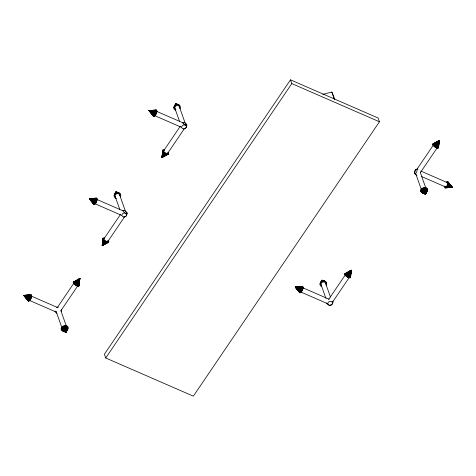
<?xml version="1.0" encoding="UTF-8"?>
<svg xmlns="http://www.w3.org/2000/svg" width="476" height="476" viewBox="0 0 476 476"><rect width="100%" height="100%" fill="white"/><g stroke="black" fill="none" stroke-linecap="round" stroke-linejoin="round"><path stroke-width="0.71" d="M27.828 299.344L27.804 300.047L23.8 295.388L31.279 294.924C32.184 297.095 30.756 300.487 28.471 301.165L23.8 295.388L30.946 294.751M97.134 199.92L97.056 198.659L96.491 198.099L89.351 198.736L94.022 204.513L95.902 203.127L97.134 199.92L89.351 198.736L93.689 204.341M156.884 111.824L156.8 110.563L156.235 110.01L149.095 110.64L153.766 116.418L155.646 115.031L156.884 111.824L149.095 110.64L153.433 116.245M303.063 288.224L302.98 286.963L302.421 286.409L295.275 287.04L299.945 292.817L301.826 291.431L303.063 288.224L295.275 287.04L299.612 292.645M444.411 186.122L444.495 187.383L445.054 187.943L452.2 187.306L447.862 181.701L447.107 181.57L446.137 182.29M445.054 187.943C447.345 187.264 448.767 183.873 447.862 181.701M66.462 325.822L65.986 332.212C51.42 328.166 74.815 320.074 65.986 332.212L62.862 331.123M175.727 105.261L175.828 103.839C178.202 103.988 181.921 106.059 180.029 108.831M425.937 187.717L425.461 194.107C410.895 190.061 434.29 181.975 425.461 194.107L422.337 193.018M79.076 285.731L79.831 278.597L73.191 282.369C73.875 284.529 76.672 286.606 78.945 286.04L79.831 278.597L73.322 282.054M108.106 240.273L108.814 241.35L108.754 242.088L102.245 245.545L103 238.416L103.453 237.923L104.577 238.012M164.321 149.922L163.197 149.827L162.744 150.321L161.989 157.455L168.498 153.992L168.558 153.254L167.855 152.177M350.55 277.383L351.306 270.249L344.666 274.021C345.35 276.187 348.146 278.258 350.419 277.698L350.479 276.955M438.551 147.625L439.306 140.497L432.666 144.264C433.35 146.429 436.147 148.5 438.42 147.941L439.306 140.497L432.797 143.954M78.945 286.04L79.831 278.597L73.191 282.369M108.754 242.088L102.245 245.545L103.131 238.101M162.875 150.005L161.989 157.455L168.498 153.992M350.419 277.698L351.306 270.249L344.797 273.706M438.42 147.941L439.306 140.497L432.666 144.264M108.278 242.117L102.245 245.545L103 238.416M162.744 150.321L161.989 157.455L168.629 153.683M350.562 276.282L351.306 270.249L344.666 274.021M78.617 286.219L79.831 278.597L73.643 281.875M108.427 242.266L102.245 245.545L103.012 240.695M162.536 153.986L161.989 157.455L168.171 154.17M162.756 152.6L163.197 149.827M350.098 277.871L351.306 270.249L345.612 273.504M438.093 148.119L439.306 140.497L434.243 143.383M79.224 282.036L79.831 278.597L73.256 282.798M104.631 244.021L102.245 245.545L103.334 239.357L103.066 238.845M162.81 150.749L163.078 151.261L161.989 157.455L164.381 155.926M350.58 274.378L351.306 270.249L344.731 274.45M438.58 144.621L439.306 140.497L432.732 144.692M116.418 198.557C112.818 198.01 114.091 193.607 116.084 191.935C118.459 192.084 122.177 194.148 120.285 196.921M175.358 110.23C172.455 108.95 174.359 105.452 175.828 103.839L178.952 104.928M321.538 286.629C318.634 285.35 320.538 281.851 322.014 280.239C324.382 280.388 328.107 282.458 326.209 285.231M67.146 326.233L65.986 332.212L62.183 330.707M119.208 193.018L116.084 191.935L115.829 193.262L114.537 194.422M426.621 188.133L425.461 194.107L421.659 192.607M119.892 193.435L116.084 191.935L115.823 193.262L118.405 192.786M320.461 282.726L321.746 281.566L322.014 280.239L325.138 281.328M78.129 286.249L79.831 278.597L75.892 281.221M107.933 242.296L107.308 242.177L102.245 245.545L102.554 244.158M162.608 154.67L161.989 157.455L167.052 154.081L167.683 154.2M349.604 277.901L351.306 270.249L348.492 272.123M437.605 148.149L439.306 140.497L437.617 141.616M79.254 280.709L79.831 278.597L73.524 283.309M104.536 243.831L102.245 245.545L103.774 239.922L103.334 239.357M163.078 151.261L163.518 151.826L161.989 157.455L164.28 155.741M438.539 143.306L439.306 140.497L432.999 145.21M67.657 326.798L65.986 332.212L61.666 330.142M115.668 193.286L116.084 191.935L120.404 194M175.412 105.19L175.828 103.839L179.636 105.339M321.389 282.268L322.014 280.239L325.816 281.738M427.133 188.698L425.461 194.107L421.141 192.042M77.499 286.13L79.831 278.597L73.964 283.875M107.308 242.177L106.582 241.915L102.245 245.545L102.667 244.176M162.625 155.396L161.989 157.455L166.332 153.819L167.052 154.081M348.973 277.782L351.306 270.249L344.999 274.961M436.974 148.024L439.306 140.497L433.44 145.769M115.24 193.958L116.084 191.935L117.53 192.75M67.967 327.482L65.986 332.212L65.022 331.665M174.698 106.541L175.828 103.839L178.298 105.023M320.883 282.94L322.014 280.239L323.864 281.126M427.442 189.377L425.461 194.107L424.497 193.565M76.779 285.868L79.831 278.597L74.553 284.452M106.582 241.915L105.821 241.528L102.245 245.545L104.363 240.499L103.774 239.922M163.518 151.826L164.107 152.403L161.989 157.455L165.565 153.433L166.332 153.819M348.253 277.52L351.306 270.249L349.676 271.612M436.254 147.762L439.306 140.497L434.029 146.346M114.02 195.916L116.084 191.935L117.245 192.619M173.77 107.82L175.828 103.839L178.149 104.69M68.05 328.232L65.986 332.212L61.356 329.463M319.949 284.22L322.014 280.239L324.329 281.09M427.525 190.126L425.461 194.107L420.832 191.358M115.103 193.78L116.084 191.935L116.65 192.911M174.281 106.326L175.828 103.839L176.989 104.524M321.026 282.084L322.014 280.239L322.579 281.215L323.46 281.054M427.014 191.62L425.461 194.107L420.748 190.608M76.011 285.481L79.831 278.597L75.256 284.999M162.685 156.199L161.989 157.455L164.809 152.951L164.107 152.403M347.486 277.133L351.306 270.249L345.439 275.527M435.486 147.381L439.306 140.497L434.731 146.894M114.169 195.148L116.084 191.935M173.913 107.052L175.828 103.839L176.394 104.815L177.274 104.655M67.901 328.993L65.986 332.212L61.273 328.714M320.098 283.452L322.014 280.239M427.377 190.894L425.461 194.107L420.897 189.847M79.123 279.721L79.831 278.597M102.245 245.545L105.059 241.046L104.363 240.499M57.179 307.788L74.208 282.685M104.012 238.732L120.624 214.236M163.762 150.636L180.368 126.14M61.035 310.519L77.642 286.028M107.868 241.463L124.891 216.354M126.14 214.521L126.967 213.296A2.362 0.881 34.1 0 0 124.599 210.684A2.362 0.881 34.1 0 0 123.558 211.808A2.362 0.881 34.1 0 0 126.967 213.296M167.611 153.367L184.224 128.877M290.485 79.843L104.393 354.239L105.714 357.982L193.345 396.157L379.443 121.761L378.117 118.018L290.485 79.843L291.806 83.586L379.443 121.761M105.714 357.982L291.806 83.586M328.654 299.44L345.267 274.95M416.655 169.682L433.267 145.192M332.093 302.784L349.116 277.681M420.51 172.419L437.117 147.923M346.73 276.651L351.306 270.249L346.028 276.104M67.538 329.725L65.986 332.212L61.422 327.946M350.413 271.255L351.306 270.249M174.847 105.684L176.394 104.815M425.728 192.78L426.448 192.262M435.367 143.115L436.492 142.366M165.571 155.164L166.767 154.397M155.343 110.313L156.235 110.01M302.421 286.409L300.136 286.784M321.746 281.566L322.579 281.215M322.752 94.391L331.873 92.076L334.789 99.526M96.491 198.099L89.351 198.736L94.022 204.513M155.819 110.051L149.095 110.64L153.766 116.418M445.476 187.895L452.2 187.306L448.089 182.082M299.945 292.817L295.275 287.04L301.998 286.451M156.574 110.182L149.095 110.64L153.201 115.864M92.909 202.877L89.351 198.736L96.824 198.278M446.762 187.639L452.2 187.306L447.529 181.529M31.279 294.924L23.8 295.388L28.138 300.993M299.279 291.705L295.275 287.04L302.754 286.582M433.118 143.776L433.612 143.746M154.646 110.349L149.095 110.64L154.182 116.376M94.438 204.466L89.351 198.736L94.902 198.444M445.952 187.633L452.2 187.306L448.196 182.641M30.047 295.055L23.8 295.388L28.471 301.165M300.368 292.776L295.275 287.04L298.053 286.891M156.8 110.563L149.095 110.64L154.658 116.114M446.595 187.365L452.2 187.306L447.107 181.57M94.914 204.21L89.351 198.736L97.056 198.659M300.844 292.514L295.275 287.04L302.98 286.963M31.505 295.304L23.8 295.388L28.893 301.118M150.529 110.67L149.095 110.64L155.158 115.656M446.446 187.175L452.2 187.306L448.172 183.349M301.338 292.056L295.275 287.04L298.149 287.105M423.146 193.256L424.015 193.292M63.671 331.355L64.54 331.391M156.907 111.122L149.095 110.64L150.66 111.824M95.414 203.752L89.351 198.736L97.158 199.218M301.826 291.431L295.275 287.04L303.087 287.522M31.612 295.87L23.8 295.388L29.369 300.862M446.934 186.55L452.2 187.306L451.099 186.396M302.272 290.681L295.275 287.04L296.59 287.23M31.589 296.572L23.8 295.388L29.863 300.404M74.137 281.846L74.768 281.965M156.729 112.622L149.095 110.64L155.646 115.031M90.916 199.92L89.351 198.736L96.985 200.717M296.59 287.611L295.275 287.04L302.909 289.021M31.434 297.369L23.8 295.388L24.847 296.173M447.38 185.807L452.2 187.306L448.017 184.147M156.461 113.461L149.095 110.64L156.086 114.282M95.902 203.127L89.351 198.736L96.711 201.556M295.275 287.04L302.641 289.86M31.166 298.208L23.8 295.388L30.351 299.779M420.683 171.015L447.137 182.534M421.706 176.59L445.447 186.931M156.527 111.313L182.98 122.838M154.153 115.412L181.285 127.229M302.706 287.712L329.16 299.237M96.783 199.408L123.236 210.927M301.016 292.103L327.47 303.628M95.087 203.799L121.541 215.325M31.232 296.06L57.685 307.579M29.542 300.451L56.674 312.268M325.096 281.715L326.334 282.31M450.927 186.646L452.2 187.306L451.01 186.509M89.351 198.736L96.342 202.377M30.797 299.029L23.8 295.388L25.073 296.048M447.749 184.985L452.2 187.306M164.809 152.951L165.565 153.433M105.059 241.046L105.821 241.528M325.566 283.553L326.578 284.499M421.266 189.115L425.461 194.107L425.133 187.484M61.791 327.22L65.986 332.212L65.658 325.584M421.825 188.472L425.461 194.107L424.259 187.449M62.35 326.578L65.986 332.212L64.784 325.548M438.217 146.685L438.479 147.197M78.742 284.785L79.004 285.303M422.551 187.96L425.461 194.107L423.378 187.609M63.076 326.06L65.986 332.212L63.903 325.709M420.29 172.443L425.913 188.312M415.768 173.799L421.385 189.668M331.873 92.076L334.301 98.931M325.602 283.297L330.487 297.101M321.074 284.654L325.959 298.458M179.422 106.898L185.527 124.153M174.894 108.254L179.535 121.368M119.672 194.993L125.539 211.552M115.144 196.35L119.791 209.464M60.821 310.542L66.194 325.721M56.043 311.209L61.91 327.768M93.35 203.401L93.457 203.96M332.938 301.094A2.362 0.988 -66.5 0 1 332.308 303.908A2.362 0.988 -66.5 0 1 330.63 304.985M348.051 276.949A2.362 0.881 34.1 0 1 347.522 276.687M330.522 305.021A2.362 0.881 34.1 0 1 328.684 304.991A2.362 0.881 34.1 0 1 326.536 303.01M321.639 285.511A2.362 1.958 -19.5 0 1 322.526 282.191A2.362 1.958 -19.5 0 1 325.661 283.809M56.947 313.196A2.362 0.881 34.1 0 1 55.014 311.066M77.07 285.475A2.362 0.881 34.1 0 1 76.576 285.297M75.529 284.702A2.362 0.881 34.1 0 1 74.649 283.928M61.309 309.18A2.362 0.988 -66.5 0 1 61.231 311.429M30.892 297.554A2.362 0.988 -66.5 0 1 30.708 298.131M56.733 307.502A2.362 1.958 -19.5 0 1 58.5 307.175M107.731 240.6A2.362 0.881 34.1 0 1 107.029 241.558A2.362 0.881 34.1 0 1 104.345 239.845A2.362 0.881 34.1 0 1 104.571 238.589M126.342 212.439A2.362 0.988 -66.5 0 1 126.658 215.063A2.362 0.988 -66.5 0 1 124.545 216.419M115.71 197.207A2.362 1.958 -19.5 0 1 116.596 193.887A2.362 1.958 -19.5 0 1 119.732 195.505M167.701 153.153A2.362 0.881 34.1 0 1 164.839 152.469A2.362 0.881 34.1 0 1 164.321 150.493M185.759 124.522A2.362 0.988 -66.5 0 1 186.628 126.39A2.362 0.988 -66.5 0 1 184.45 128.585M175.924 109.397A2.362 1.958 -19.5 0 1 175.085 106.88A2.362 1.958 -19.5 0 1 178.03 105.642A2.362 1.958 -19.5 0 1 179.375 107.939M416.946 175.358A2.362 0.881 34.1 0 1 414.852 173.799A2.362 0.881 34.1 0 1 414.798 172.627M415.03 171.729A2.362 1.958 -19.5 0 1 417.976 169.069M446.851 182.57A2.362 0.988 -66.5 0 1 447.035 185.467A2.362 0.988 -66.5 0 1 444.989 186.17M435.005 146.596A2.362 0.881 34.1 0 1 434.124 145.829M175.828 103.839L175.573 105.166L175.828 103.839M329.499 305.277A2.362 1.958 -19.5 0 0 332.444 302.617A2.362 1.958 -19.5 0 0 328.595 301.998A2.362 1.958 -19.5 0 0 329.499 305.277M123.57 216.973A2.362 1.958 -19.5 0 0 126.515 214.313A2.362 1.958 -19.5 0 0 122.671 213.694A2.362 1.958 -19.5 0 0 123.57 216.973M183.302 123.712A2.362 0.881 34.1 0 0 186.717 125.2A2.362 0.881 34.1 0 0 184.349 122.588A2.362 0.881 34.1 0 0 183.302 123.712M183.32 128.877A2.362 1.958 -19.5 0 0 186.259 126.217A2.362 1.958 -19.5 0 0 182.415 125.599A2.362 1.958 -19.5 0 0 183.32 128.877M415.875 173.109A2.362 0.988 -66.5 0 0 416.845 169.361A2.362 0.988 -66.5 0 0 414.584 171.842A2.362 0.988 -66.5 0 0 415.875 173.109"/></g></svg>
